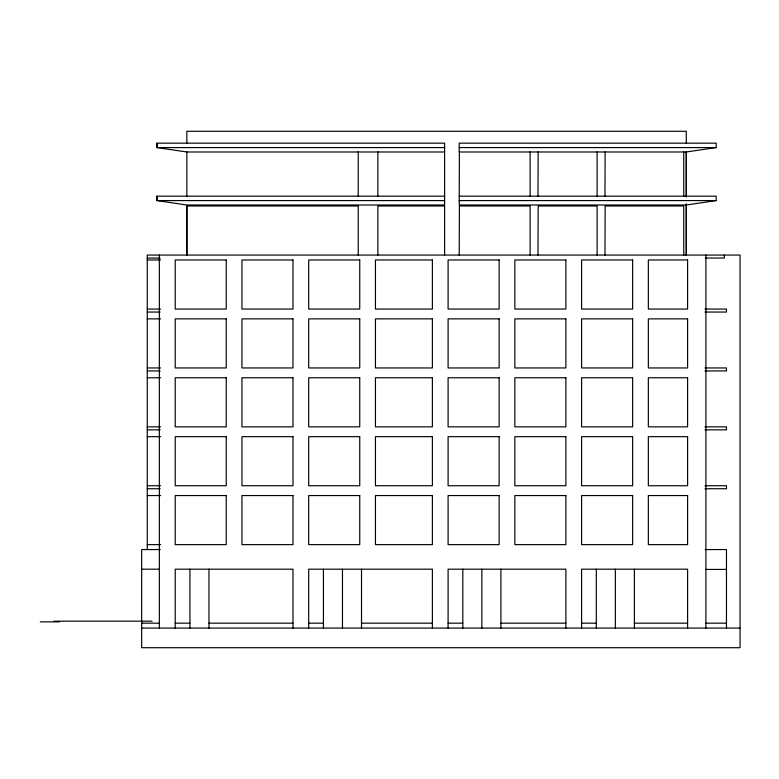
<?xml version="1.0" encoding="UTF-8"?>
<svg xmlns="http://www.w3.org/2000/svg" width="779" height="779" viewBox="0 0 779 779"><rect width="100%" height="100%" fill="white"/><g stroke="black" fill="none" stroke-linecap="round" stroke-linejoin="round"><path stroke-width="1.17" d="M444.614 196.172L156.92 196.172L156.92 200.583L186.843 205.004L444.614 205.004L444.614 143.161L156.92 143.161L156.92 147.582L186.843 151.993L444.614 151.993M156.92 143.161L156.92 147.582L444.614 147.582M186.843 205.987L186.843 255.064L186.843 205.987L358.233 205.987L358.233 255.064M459.211 196.172L716.203 196.172L716.203 200.583L686.289 205.004L459.211 205.004L459.386 151.876M459.211 255.064L459.406 205.987L530.119 205.987L530.119 255.064M537.977 196.172L538.153 151.876M537.977 255.064L538.172 205.987L597.113 205.987L597.113 255.064M604.971 196.172L605.147 151.876M604.971 255.064L605.166 205.987L683.738 205.987L683.738 255.064M716.203 147.582L686.289 151.993L459.211 151.993L459.211 143.161L716.203 143.161L716.203 147.582L459.211 147.582M444.614 200.583L156.92 200.583L156.92 196.172M459.211 200.583L716.203 200.583M147.27 258.053L160.172 258.053M705.326 258.053L724.373 258.053L724.373 255.064M147.27 259.972L160.64 259.972M147.27 309.059L160.64 309.059M704.995 309.059L726.466 309.059L726.466 312.048L704.995 312.048M147.27 312.048L160.172 312.048M147.27 318.874L160.64 318.874M147.27 367.951L160.64 367.951M704.995 367.951L726.466 367.951L726.466 370.94L704.995 370.94M147.27 370.94L160.172 370.94M147.27 377.766L160.64 377.766M147.27 426.853L160.64 426.853M704.995 426.853L726.466 426.853L726.466 429.842L704.995 429.842M147.27 429.842L160.172 429.842M147.27 436.668L160.64 436.668M147.27 485.745L160.64 485.745M704.995 485.745L726.466 485.745L726.466 488.735L704.995 488.735M147.27 488.735L160.172 488.735M147.27 495.561L160.64 495.561M147.27 544.638L160.64 544.638M160.192 549.555L141.661 549.555L141.661 647.709L740.05 647.709L740.05 255.064L147.27 255.064L147.27 549.555M705.199 549.555L726.466 549.555L726.466 628.078M141.661 569.186L159.354 569.186M705.901 569.42L726.466 569.42M53.985 621.175L152.032 621.175M40.284 621.866L59.671 621.866M141.661 623.171L159.354 623.171M175.207 623.171L189.93 623.171M208.967 623.171L292.992 623.171M308.698 623.171L323.431 623.171M361.514 623.171L432.384 623.171M448.091 623.171L462.814 623.171M500.907 623.171L565.885 623.171M581.592 623.171L596.315 623.171M634.398 623.171L687.604 623.171M705.901 623.171L726.466 623.171M141.661 628.078L740.05 628.078M705.901 255.064L705.901 628.078M687.604 628.078L687.604 569.186L581.592 569.186L581.592 628.078M686.289 143.424L686.289 131.291L186.843 131.291L186.843 143.443M683.738 151.876L683.738 196.172M634.398 569.186L634.398 628.078M615.361 569.186L615.361 628.078M597.113 151.876L597.113 196.172M596.315 569.186L596.315 628.078M565.885 628.078L565.885 569.186L448.091 569.186L448.091 628.078M530.119 151.876L530.119 196.172M500.907 569.186L500.907 628.078M481.86 569.186L481.86 628.078M462.814 569.186L462.814 628.078M444.614 255.064L444.614 205.987L377.864 205.987L377.864 255.064M432.384 628.078L432.384 569.186L308.698 569.186L308.698 628.078M377.864 151.876L377.864 196.172M361.514 569.186L361.514 628.078M358.233 151.876L358.233 196.172M342.468 569.186L342.468 628.078M323.431 569.186L323.431 628.078M292.992 628.078L292.992 569.186L175.207 569.186L175.207 628.078M208.967 569.186L208.967 628.078M189.93 569.186L189.93 628.078M186.843 151.876L186.843 196.172M159.354 255.064L159.354 628.078M686.289 204.088L686.289 255.064L686.289 204.098M686.289 151.895L686.289 196.805L686.289 151.876M226.251 259.972L175.207 259.972L175.207 309.059L226.251 309.059L226.251 259.972M292.992 259.972L241.948 259.972L241.948 309.059L292.992 309.059L292.992 259.972M359.742 259.972L308.698 259.972L308.698 309.059L359.742 309.059L359.742 259.972M432.384 259.972L375.449 259.972L375.449 309.059L432.384 309.059L432.384 259.972M499.135 259.972L448.091 259.972L448.091 309.059L499.135 309.059L499.135 259.972M565.885 259.972L514.841 259.972L514.841 309.059L565.885 309.059L565.885 259.972M632.636 259.972L581.592 259.972L581.592 309.059L632.636 309.059L632.636 259.972M687.604 259.972L648.342 259.972L648.342 309.059L687.604 309.059L687.604 259.972M226.251 318.874L175.207 318.874L175.207 367.951L226.251 367.951L226.251 318.874M292.992 318.874L241.948 318.874L241.948 367.951L292.992 367.951L292.992 318.874M359.742 318.874L308.698 318.874L308.698 367.951L359.742 367.951L359.742 318.874M432.384 318.874L375.449 318.874L375.449 367.951L432.384 367.951L432.384 318.874M499.135 318.874L448.091 318.874L448.091 367.951L499.135 367.951L499.135 318.874M565.885 318.874L514.841 318.874L514.841 367.951L565.885 367.951L565.885 318.874M632.636 318.874L581.592 318.874L581.592 367.951L632.636 367.951L632.636 318.874M687.604 318.874L648.342 318.874L648.342 367.951L687.604 367.951L687.604 318.874M226.251 377.766L175.207 377.766L175.207 426.853L226.251 426.853L226.251 377.766M292.992 377.766L241.948 377.766L241.948 426.853L292.992 426.853L292.992 377.766M359.742 377.766L308.698 377.766L308.698 426.853L359.742 426.853L359.742 377.766M432.384 377.766L375.449 377.766L375.449 426.853L432.384 426.853L432.384 377.766M499.135 377.766L448.091 377.766L448.091 426.853L499.135 426.853L499.135 377.766M565.885 377.766L514.841 377.766L514.841 426.853L565.885 426.853L565.885 377.766M632.636 377.766L581.592 377.766L581.592 426.853L632.636 426.853L632.636 377.766M687.604 377.766L648.342 377.766L648.342 426.853L687.604 426.853L687.604 377.766M226.251 436.668L175.207 436.668L175.207 485.745L226.251 485.745L226.251 436.668M292.992 436.668L241.948 436.668L241.948 485.745L292.992 485.745L292.992 436.668M359.742 436.668L308.698 436.668L308.698 485.745L359.742 485.745L359.742 436.668M432.384 436.668L375.449 436.668L375.449 485.745L432.384 485.745L432.384 436.668M499.135 436.668L448.091 436.668L448.091 485.745L499.135 485.745L499.135 436.668M565.885 436.668L514.841 436.668L514.841 485.745L565.885 485.745L565.885 436.668M632.636 436.668L581.592 436.668L581.592 485.745L632.636 485.745L632.636 436.668M687.604 436.668L648.342 436.668L648.342 485.745L687.604 485.745L687.604 436.668M226.251 495.561L175.207 495.561L175.207 544.638L226.251 544.638L226.251 495.561M292.992 495.561L241.948 495.561L241.948 544.638L292.992 544.638L292.992 495.561M359.742 495.561L308.698 495.561L308.698 544.638L359.742 544.638L359.742 495.561M432.384 495.561L375.449 495.561L375.449 544.638L432.384 544.638L432.384 495.561M499.135 495.561L448.091 495.561L448.091 544.638L499.135 544.638L499.135 495.561M565.885 495.561L514.841 495.561L514.841 544.638L565.885 544.638L565.885 495.561M632.636 495.561L581.592 495.561L581.592 544.638L632.636 544.638L632.636 495.561M687.604 495.561L648.342 495.561L648.342 544.638L687.604 544.638L687.604 495.561"/></g></svg>
